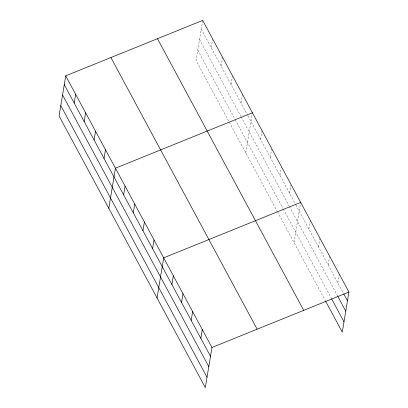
<?xml version="1.0" encoding="UTF-8"?>
<svg xmlns="http://www.w3.org/2000/svg" width="408" height="408" viewBox="0 0 408 408"><rect width="100%" height="100%" fill="white"/><g stroke="black" fill="none" stroke-linecap="round" stroke-linejoin="round"><path stroke-width="0.31" stroke-dasharray="2.04 1.53" d="M202.694 20.4L196.054 60.506L277.139 211.135M211.186 47.619L212.634 38.872M221.131 66.091L222.579 57.344M231.076 84.563L232.422 76.439M241.021 103.035L242.469 94.289M245.774 152.867L252.409 112.761M260.615 139.439L262.064 130.688M270.264 157.366L271.611 149.241M279.919 175.297L281.26 167.173M289.568 193.224L290.914 185.099M294.03 242.51L300.563 203.031M308.871 229.082L310.32 220.335M318.52 247.008L319.969 238.262M328.175 264.94L329.623 256.188M337.824 282.866L339.272 274.12M201.246 29.146L247.651 115.352M247.952 115.913L295.601 204.428M295.902 204.989L343.556 293.515M199.532 39.5L240.812 116.183M241.113 116.744L289.063 205.816M289.364 206.371L337.62 296.019M197.768 50.158L234.829 119.008M235.13 119.569L283.075 208.631M283.376 209.192L331.332 298.274M277.44 211.696L325.395 300.783"/><path stroke-width="0.61" d="M65.713 75.842L59.073 115.954L205.306 387.6L211.946 347.494L65.713 75.842L202.694 20.4L348.927 292.046L342.286 332.158L325.696 301.339M74.21 103.066L75.659 94.314M84.155 121.538L85.603 112.787M94.095 140.01L95.543 131.259M104.04 158.483L105.488 149.731M108.793 208.315L115.433 168.203L252.409 112.761M123.634 194.881L125.083 186.135M133.289 212.813L134.737 204.061M142.938 230.739L144.386 221.993M152.592 248.671L154.04 239.919M157.049 297.957L163.69 257.851L300.671 202.404M171.895 284.524L173.344 275.777M181.545 302.455L182.993 293.704M191.194 320.382L192.642 311.635M200.848 338.314L202.297 329.562M211.946 347.494L348.927 292.046M343.857 294.071L347.478 300.798M337.921 296.58L345.765 311.146M331.633 298.835L344 321.805M157.488 38.699L303.72 310.345M110.915 57.548L257.152 329.195M64.265 84.594L210.497 356.24M62.552 94.942L208.784 366.588M60.787 105.606L207.019 377.252"/></g></svg>
